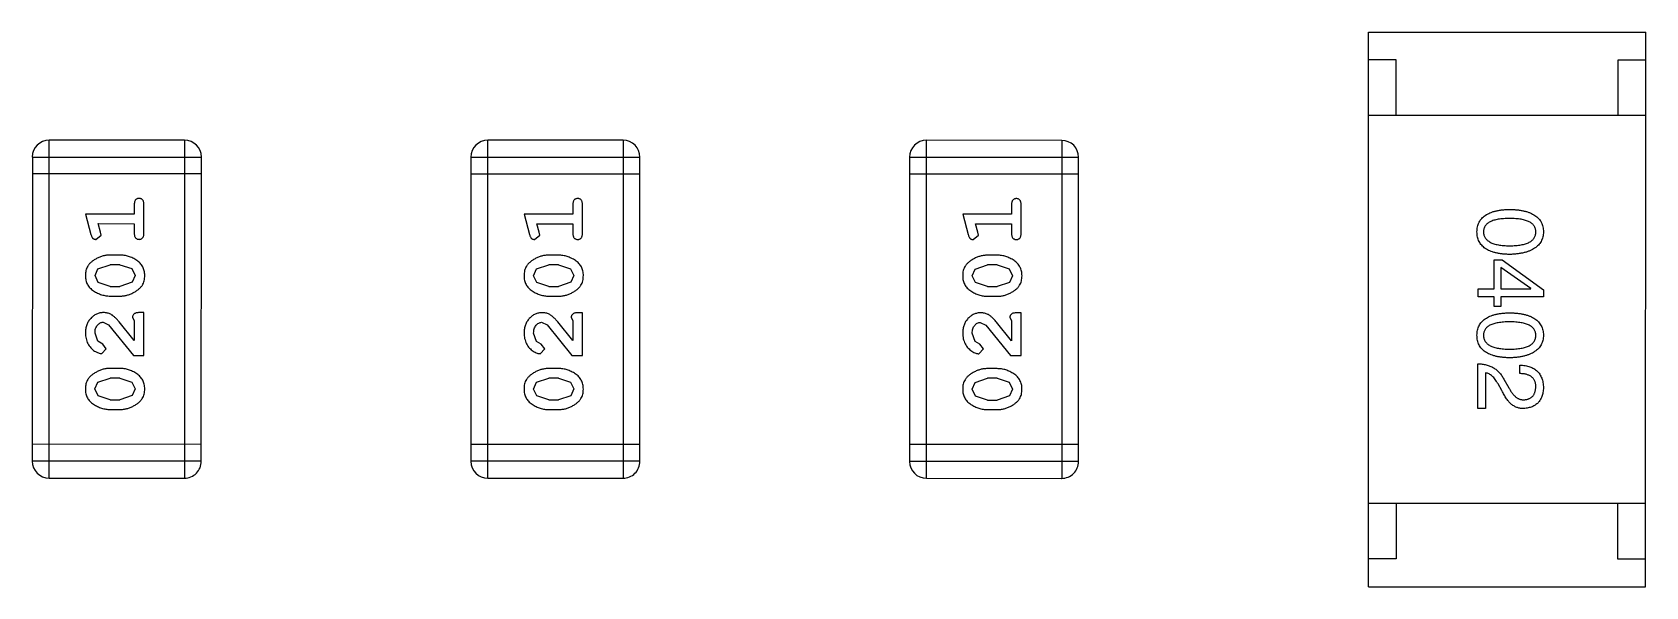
# Model space of a CAD drawing. Header units: inches. Extents: x -29 to 164, y -51 to 83.
# Drawn here: x 136.118 to 139.028, y 15.054 to 16.054 of the extents above; entities that cross this region are included whole.
import ezdxf

# ---------------------------------------------------------------- set-up
doc = ezdxf.new("R2010")
doc.units = ezdxf.units.IN
doc.header["$LTSCALE"] = 1.21
doc.header["$MEASUREMENT"] = 0
doc.layers.get('0').update_dxf_attribs({"linetype": 'CONTINUOUS'})

msp = doc.modelspace()

# ---------------------------------------------------------------- linework, layer by layer
at = {"color": 7, "linetype": 'Continuous'}
for p, q in [((138.5277, 15.0543), (138.5279, 16.0543)), ((138.5279, 16.0543), (139.0279, 16.0542)), ((139.0277, 15.0542), (139.0279, 16.0542)), ((138.5779, 16.0043), (138.5279, 16.0043)), ((138.5779, 15.9043), (138.5779, 16.0043)), ((139.0279, 16.0042), (138.9779, 16.0042)), ((138.9779, 16.0042), (138.9779, 15.9042)), ((139.0279, 15.9042), (138.5279, 15.9043)), ((136.1486, 15.2501), (136.1487, 15.8597)), ((136.3926, 15.8597), (136.1487, 15.8597)), ((136.3926, 15.8597), (136.3925, 15.2501)), ((136.9397, 15.2499), (136.9398, 15.8595)), ((137.1836, 15.8595), (136.9398, 15.8595)), ((137.1836, 15.8595), (137.1835, 15.2499)), ((137.7307, 15.2498), (137.7309, 15.8594)), ((137.9747, 15.8593), (137.7309, 15.8594)), ((137.9747, 15.8593), (137.9746, 15.2497)), ((136.1183, 15.8292), (136.1181, 15.2806)), ((136.1183, 15.8292), (136.4231, 15.8292)), ((136.4229, 15.2805), (136.4231, 15.8292)), ((136.9093, 15.8291), (136.9092, 15.2804)), ((136.9093, 15.8291), (137.2141, 15.829)), ((137.214, 15.2804), (137.2141, 15.829)), ((137.7004, 15.8289), (137.7003, 15.2803)), ((137.7004, 15.8289), (138.0052, 15.8288)), ((138.0051, 15.2802), (138.0052, 15.8288)), ((136.4231, 15.7987), (136.1183, 15.7988)), ((137.2141, 15.7985), (136.9093, 15.7986)), ((138.0052, 15.7984), (137.7004, 15.7984)), ((136.3021, 15.7437), (136.3021, 15.7264)), ((136.3194, 15.6917), (136.3194, 15.7437)), ((137.0931, 15.7435), (137.0931, 15.7262)), ((137.1104, 15.6916), (137.1105, 15.7435)), ((137.8842, 15.7433), (137.8842, 15.726)), ((137.9015, 15.6914), (137.9015, 15.7433)), ((136.214, 15.7264), (136.2239, 15.6898)), ((136.3021, 15.7264), (136.214, 15.7264)), ((137.0931, 15.7262), (137.005, 15.7262)), ((137.005, 15.7262), (137.0149, 15.6896)), ((137.8842, 15.726), (137.7961, 15.726)), ((137.7961, 15.726), (137.806, 15.6895)), ((136.233, 15.6807), (136.2423, 15.6886)), ((136.2413, 15.694), (136.2371, 15.7091)), ((136.2371, 15.7091), (136.3021, 15.709)), ((136.2423, 15.6886), (136.2413, 15.694)), ((136.3021, 15.709), (136.3021, 15.6917)), ((137.0241, 15.6806), (137.0334, 15.6885)), ((137.0282, 15.7089), (137.0931, 15.7089)), ((137.0323, 15.6939), (137.0282, 15.7089)), ((137.0334, 15.6885), (137.0323, 15.6939)), ((137.0931, 15.7089), (137.0931, 15.6916)), ((137.8152, 15.6804), (137.8244, 15.6883)), ((137.8193, 15.7087), (137.8842, 15.7087)), ((137.8234, 15.6937), (137.8193, 15.7087)), ((137.8244, 15.6883), (137.8234, 15.6937)), ((137.8842, 15.7087), (137.8842, 15.6914)), ((136.2313, 15.6154), (136.2366, 15.6276)), ((136.2366, 15.6276), (136.2589, 15.6351)), ((136.2763, 15.6524), (136.2586, 15.6524)), ((136.2761, 15.6351), (136.2589, 15.6351)), ((136.2761, 15.6351), (136.2978, 15.6279)), ((136.2978, 15.6279), (136.3036, 15.6156)), ((137.0223, 15.6152), (137.0276, 15.6274)), ((137.0276, 15.6274), (137.0499, 15.6349)), ((137.0674, 15.6522), (137.0496, 15.6522)), ((137.0671, 15.6349), (137.0499, 15.6349)), ((137.0671, 15.6349), (137.0889, 15.6277)), ((137.0889, 15.6277), (137.0947, 15.6154)), ((137.8134, 15.6151), (137.8187, 15.6272)), ((137.8187, 15.6272), (137.841, 15.6348)), ((137.8585, 15.6521), (137.8407, 15.6521)), ((137.8582, 15.6348), (137.841, 15.6348)), ((137.8582, 15.6348), (137.88, 15.6275)), ((137.88, 15.6275), (137.8858, 15.6152)), ((138.7543, 15.5918), (138.7543, 15.6436)), ((138.7543, 15.6436), (138.7688, 15.6436)), ((138.7668, 15.6298), (138.7668, 15.5918)), ((138.8205, 15.5924), (138.7668, 15.6298)), ((138.7688, 15.6436), (138.8435, 15.5898)), ((136.2371, 15.603), (136.2313, 15.6154)), ((136.2589, 15.5958), (136.2371, 15.603)), ((136.2984, 15.6034), (136.2761, 15.5958)), ((136.3036, 15.6156), (136.2984, 15.6034)), ((137.0281, 15.6029), (137.0223, 15.6152)), ((137.0499, 15.5956), (137.0281, 15.6029)), ((137.0894, 15.6033), (137.0671, 15.5956)), ((137.0947, 15.6154), (137.0894, 15.6033)), ((137.8192, 15.6027), (137.8134, 15.6151)), ((137.841, 15.5955), (137.8192, 15.6027)), ((137.8805, 15.6031), (137.8582, 15.5955)), ((137.8858, 15.6152), (137.8805, 15.6031)), ((136.2586, 15.5785), (136.2763, 15.5785)), ((136.2589, 15.5958), (136.2761, 15.5958)), ((137.0496, 15.5783), (137.0674, 15.5783)), ((137.0499, 15.5956), (137.0671, 15.5956)), ((137.8407, 15.5782), (137.8585, 15.5781)), ((137.841, 15.5955), (137.8582, 15.5955)), ((138.7255, 15.5773), (138.7255, 15.5918)), ((138.7255, 15.5918), (138.7543, 15.5918)), ((138.7543, 15.5773), (138.7255, 15.5773)), ((138.7543, 15.5596), (138.7543, 15.5773)), ((138.7668, 15.5918), (138.8205, 15.5917)), ((138.7668, 15.5773), (138.7668, 15.5596)), ((138.8435, 15.5773), (138.7668, 15.5773)), ((138.8205, 15.5917), (138.8205, 15.5924)), ((138.8435, 15.5898), (138.8435, 15.5773)), ((136.2989, 15.5399), (136.3021, 15.5344)), ((136.3194, 15.5486), (136.3115, 15.5486)), ((136.3193, 15.4715), (136.3194, 15.5486)), ((137.09, 15.5398), (137.0931, 15.5343)), ((137.1104, 15.5484), (137.1025, 15.5484)), ((137.1104, 15.4713), (137.1104, 15.5484)), ((137.881, 15.5396), (137.8842, 15.5341)), ((137.9015, 15.5482), (137.8936, 15.5482)), ((137.9015, 15.4712), (137.9015, 15.5482)), ((138.7668, 15.5596), (138.7543, 15.5596)), ((136.2366, 15.4969), (136.2313, 15.5118)), ((136.2458, 15.5313), (136.2555, 15.5265)), ((136.2555, 15.5265), (136.3005, 15.4715)), ((136.3021, 15.4982), (136.275, 15.5318)), ((136.3021, 15.5344), (136.3021, 15.4982)), ((137.0277, 15.4968), (137.0223, 15.5116)), ((137.0368, 15.5311), (137.0465, 15.5263)), ((137.0465, 15.5263), (137.0915, 15.4713)), ((137.0931, 15.4981), (137.0661, 15.5317)), ((137.0931, 15.5343), (137.0931, 15.4981)), ((137.8188, 15.4966), (137.8134, 15.5115)), ((137.8279, 15.531), (137.8376, 15.5262)), ((137.8376, 15.5262), (137.8826, 15.4712)), ((137.8842, 15.4979), (137.8571, 15.5315)), ((137.8842, 15.5341), (137.8842, 15.4979)), ((136.2451, 15.492), (136.2366, 15.4969)), ((136.2433, 15.4747), (136.2517, 15.4835)), ((136.2517, 15.4835), (136.2451, 15.492)), ((137.0362, 15.4918), (137.0277, 15.4968)), ((137.0343, 15.4745), (137.0428, 15.4833)), ((137.0428, 15.4833), (137.0362, 15.4918)), ((137.8273, 15.4916), (137.8188, 15.4966)), ((137.8254, 15.4743), (137.8338, 15.4831)), ((137.8338, 15.4831), (137.8273, 15.4916)), ((136.3005, 15.4715), (136.3193, 15.4715)), ((137.0915, 15.4713), (137.1104, 15.4713)), ((137.8826, 15.4712), (137.9015, 15.4712)), ((138.7254, 15.3757), (138.7254, 15.4564)), ((138.8008, 15.4387), (138.8008, 15.4538)), ((136.2312, 15.4109), (136.2365, 15.423)), ((136.2365, 15.423), (136.2588, 15.4306)), ((136.2763, 15.4479), (136.2586, 15.4479)), ((136.276, 15.4306), (136.2588, 15.4306)), ((136.276, 15.4306), (136.2978, 15.4233)), ((136.2978, 15.4233), (136.3036, 15.4111)), ((137.0223, 15.4107), (137.0276, 15.4229)), ((137.0276, 15.4229), (137.0499, 15.4304)), ((137.0673, 15.4477), (137.0496, 15.4477)), ((137.0671, 15.4304), (137.0499, 15.4304)), ((137.0671, 15.4304), (137.0889, 15.4232)), ((137.0889, 15.4232), (137.0947, 15.4109)), ((137.8134, 15.4106), (137.8186, 15.4227)), ((137.8186, 15.4227), (137.8409, 15.4303)), ((137.8584, 15.4476), (137.8407, 15.4476)), ((137.8582, 15.4303), (137.8409, 15.4303)), ((137.8582, 15.4303), (137.8799, 15.423)), ((137.8799, 15.423), (137.8857, 15.4107)), ((138.7392, 15.44), (138.7392, 15.3757)), ((138.772, 15.4288), (138.7812, 15.4131)), ((136.237, 15.3985), (136.2312, 15.4109)), ((136.2588, 15.3913), (136.237, 15.3985)), ((136.2983, 15.3989), (136.276, 15.3913)), ((136.3036, 15.4111), (136.2983, 15.3989)), ((137.0281, 15.3984), (137.0223, 15.4107)), ((137.0499, 15.3911), (137.0281, 15.3984)), ((137.0894, 15.3987), (137.0671, 15.3911)), ((137.0947, 15.4109), (137.0894, 15.3987)), ((137.8192, 15.3982), (137.8134, 15.4106)), ((137.8409, 15.3909), (137.8192, 15.3982)), ((137.8804, 15.3986), (137.8581, 15.3909)), ((137.8857, 15.4107), (137.8804, 15.3986)), ((138.7687, 15.4079), (138.7615, 15.4203)), ((136.2585, 15.374), (136.2763, 15.374)), ((136.2588, 15.3913), (136.276, 15.3913)), ((137.0496, 15.3738), (137.0673, 15.3738)), ((137.0499, 15.3911), (137.0671, 15.3911)), ((137.8407, 15.3736), (137.8584, 15.3736)), ((137.8409, 15.3909), (137.8581, 15.3909)), ((138.7392, 15.3757), (138.7254, 15.3757)), ((136.4229, 15.311), (136.1181, 15.3111)), ((137.214, 15.3108), (136.9092, 15.3109)), ((138.0051, 15.3107), (137.7003, 15.3107)), ((136.4229, 15.2805), (136.1181, 15.2806)), ((137.214, 15.2804), (136.9092, 15.2804)), ((138.0051, 15.2802), (137.7003, 15.2803)), ((136.1486, 15.2501), (136.3925, 15.2501)), ((136.9397, 15.2499), (137.1835, 15.2499)), ((137.7307, 15.2498), (137.9746, 15.2497)), ((139.0277, 15.2042), (138.5277, 15.2043)), ((138.5777, 15.2043), (138.5777, 15.1043)), ((138.9777, 15.1042), (138.9777, 15.2042)), ((138.5777, 15.1043), (138.5277, 15.1043)), ((139.0277, 15.1042), (138.9777, 15.1042)), ((138.5277, 15.0543), (139.0277, 15.0542))]:
    msp.add_line(p, q, dxfattribs=at)
for centre, start, end in [((136.1487, 15.8292), 89.988, 179.988), ((136.3926, 15.8292), 359.988, 89.988), ((136.9398, 15.8291), 89.988, 179.988), ((137.1836, 15.829), 359.988, 89.988), ((137.7309, 15.8289), 89.988, 179.988), ((137.9747, 15.8288), 359.988, 89.988), ((136.1486, 15.2806), 179.988, 269.988), ((136.3925, 15.2805), 269.988, 359.988), ((136.9397, 15.2804), 179.988, 269.988), ((137.1835, 15.2804), 269.988, 359.988), ((137.7307, 15.2803), 179.988, 269.988), ((137.9746, 15.2802), 269.988, 359.988)]:
    msp.add_arc(centre, 0.0305, start, end, dxfattribs=at)
for points, knots in [([(136.3108, 15.7547), (136.3101, 15.7546), (136.309, 15.7546), (136.3073, 15.7541), (136.3058, 15.7532), (136.3045, 15.7521), (136.3034, 15.7505), (136.3026, 15.7486), (136.3022, 15.7462), (136.3021, 15.7446), (136.3021, 15.7437)], [0, 0, 0, 0, 0.11517, 0.223509, 0.328254, 0.438012, 0.553651, 0.682263, 0.830856, 1, 1, 1, 1]), ([(136.3194, 15.7437), (136.3194, 15.7445), (136.3193, 15.7462), (136.3189, 15.7486), (136.3182, 15.7505), (136.3171, 15.7521), (136.3158, 15.7532), (136.3142, 15.7541), (136.3126, 15.7546), (136.3114, 15.7546), (136.3108, 15.7547)], [0, 0, 0, 0, 0.169012, 0.317488, 0.445429, 0.560977, 0.67065, 0.776666, 0.88492, 1, 1, 1, 1]), ([(137.1018, 15.7545), (137.1012, 15.7545), (137.1, 15.7544), (137.0983, 15.7539), (137.0968, 15.7531), (137.0955, 15.7519), (137.0944, 15.7503), (137.0937, 15.7484), (137.0932, 15.7461), (137.0932, 15.7444), (137.0931, 15.7435)], [0, 0, 0, 0, 0.11517, 0.223509, 0.328254, 0.438012, 0.553651, 0.682263, 0.830856, 1, 1, 1, 1]), ([(137.1105, 15.7435), (137.1104, 15.7444), (137.1104, 15.7461), (137.1099, 15.7484), (137.1092, 15.7503), (137.1081, 15.7519), (137.1068, 15.7531), (137.1053, 15.7539), (137.1036, 15.7544), (137.1024, 15.7545), (137.1018, 15.7545)], [0, 0, 0, 0, 0.169012, 0.317488, 0.445429, 0.560977, 0.67065, 0.776666, 0.88492, 1, 1, 1, 1]), ([(137.8929, 15.7543), (137.8923, 15.7543), (137.8911, 15.7542), (137.8894, 15.7537), (137.8879, 15.7529), (137.8866, 15.7517), (137.8855, 15.7502), (137.8848, 15.7482), (137.8843, 15.7459), (137.8842, 15.7442), (137.8842, 15.7433)], [0, 0, 0, 0, 0.11517, 0.223509, 0.328254, 0.438012, 0.553651, 0.682263, 0.830856, 1, 1, 1, 1]), ([(137.9015, 15.7433), (137.9015, 15.7442), (137.9015, 15.7459), (137.901, 15.7482), (137.9003, 15.7502), (137.8992, 15.7517), (137.8979, 15.7529), (137.8964, 15.7537), (137.8947, 15.7542), (137.8935, 15.7543), (137.8929, 15.7543)], [0, 0, 0, 0, 0.169012, 0.317488, 0.445429, 0.560977, 0.67065, 0.776666, 0.88492, 1, 1, 1, 1]), ([(138.7235, 15.6942), (138.7236, 15.6958), (138.7237, 15.6989), (138.7245, 15.7034), (138.7257, 15.7076), (138.7274, 15.7115), (138.7295, 15.7151), (138.7321, 15.7185), (138.7351, 15.7215), (138.7386, 15.7241), (138.7426, 15.7266), (138.747, 15.7286), (138.7518, 15.7304), (138.7571, 15.7319), (138.7628, 15.7331), (138.769, 15.734), (138.7756, 15.7346), (138.7802, 15.7348), (138.7825, 15.7349)], [0, 0, 0, 0, 0.059135, 0.115606, 0.169241, 0.221578, 0.273261, 0.324749, 0.377329, 0.431642, 0.488541, 0.548597, 0.612232, 0.680174, 0.752504, 0.829777, 0.912307, 1, 1, 1, 1]), ([(138.7825, 15.7185), (138.7806, 15.7184), (138.7769, 15.7184), (138.7716, 15.7181), (138.7666, 15.7177), (138.762, 15.717), (138.7577, 15.7161), (138.7538, 15.7152), (138.7503, 15.7139), (138.7472, 15.7125), (138.7444, 15.7109), (138.742, 15.7091), (138.7399, 15.7071), (138.7382, 15.7049), (138.7369, 15.7025), (138.736, 15.6999), (138.7354, 15.6971), (138.7354, 15.6952), (138.7353, 15.6942)], [0, 0, 0, 0, 0.096457, 0.187288, 0.27178, 0.350132, 0.423455, 0.491343, 0.554037, 0.612253, 0.666313, 0.717038, 0.764921, 0.811214, 0.856775, 0.902988, 0.950234, 1, 1, 1, 1]), ([(138.7825, 15.7349), (138.785, 15.7348), (138.7897, 15.7346), (138.7966, 15.734), (138.8029, 15.7331), (138.8089, 15.7319), (138.8143, 15.7304), (138.8193, 15.7286), (138.8239, 15.7265), (138.8279, 15.7241), (138.8316, 15.7214), (138.8347, 15.7184), (138.8374, 15.7151), (138.8396, 15.7115), (138.8413, 15.7076), (138.8425, 15.7034), (138.8433, 15.6989), (138.8434, 15.6958), (138.8435, 15.6942)], [0, 0, 0, 0, 0.088823, 0.172287, 0.250296, 0.323438, 0.392244, 0.456221, 0.516635, 0.573871, 0.628, 0.680335, 0.731489, 0.782557, 0.834044, 0.886738, 0.942089, 1, 1, 1, 1]), ([(138.8297, 15.6942), (138.8297, 15.6952), (138.8296, 15.6971), (138.8291, 15.6999), (138.8282, 15.7025), (138.8269, 15.7049), (138.8252, 15.707), (138.8231, 15.7091), (138.8207, 15.7109), (138.8179, 15.7125), (138.8148, 15.7139), (138.8112, 15.7151), (138.8073, 15.7161), (138.8031, 15.717), (138.7985, 15.7177), (138.7935, 15.7181), (138.7881, 15.7184), (138.7844, 15.7184), (138.7825, 15.7185)], [0, 0, 0, 0, 0.049764, 0.097007, 0.143217, 0.188577, 0.235116, 0.282997, 0.333719, 0.387776, 0.445989, 0.508679, 0.576563, 0.649481, 0.728235, 0.812722, 0.903548, 1, 1, 1, 1]), ([(136.2239, 15.6898), (136.2241, 15.6889), (136.2246, 15.6874), (136.2255, 15.6853), (136.2264, 15.6837), (136.2274, 15.6825), (136.2286, 15.6817), (136.2299, 15.6811), (136.2314, 15.6808), (136.2325, 15.6808), (136.233, 15.6807)], [0, 0, 0, 0, 0.187321, 0.344927, 0.475328, 0.579604, 0.674244, 0.773631, 0.882025, 1, 1, 1, 1]), ([(136.3021, 15.6917), (136.3021, 15.6908), (136.3022, 15.6892), (136.3026, 15.6868), (136.3034, 15.6849), (136.3044, 15.6833), (136.3058, 15.6822), (136.3073, 15.6813), (136.3089, 15.6808), (136.3101, 15.6808), (136.3107, 15.6807)], [0, 0, 0, 0, 0.169102, 0.317658, 0.446239, 0.563118, 0.671828, 0.776546, 0.884858, 1, 1, 1, 1]), ([(136.3107, 15.6807), (136.3114, 15.6808), (136.3125, 15.6808), (136.3142, 15.6813), (136.3157, 15.6822), (136.3171, 15.6833), (136.3181, 15.6849), (136.3189, 15.6868), (136.3193, 15.6892), (136.3194, 15.6908), (136.3194, 15.6917)], [0, 0, 0, 0, 0.115051, 0.223278, 0.329269, 0.437893, 0.554681, 0.682591, 0.83103, 1, 1, 1, 1]), ([(137.0149, 15.6896), (137.0152, 15.6888), (137.0156, 15.6872), (137.0165, 15.6851), (137.0174, 15.6835), (137.0184, 15.6823), (137.0196, 15.6815), (137.0209, 15.681), (137.0225, 15.6806), (137.0235, 15.6806), (137.0241, 15.6806)], [0, 0, 0, 0, 0.187321, 0.344927, 0.475328, 0.579604, 0.674244, 0.773631, 0.882025, 1, 1, 1, 1]), ([(137.0931, 15.6916), (137.0932, 15.6907), (137.0932, 15.689), (137.0937, 15.6867), (137.0944, 15.6847), (137.0955, 15.6831), (137.0968, 15.682), (137.0983, 15.6812), (137.1, 15.6807), (137.1012, 15.6806), (137.1018, 15.6806)], [0, 0, 0, 0, 0.169102, 0.317658, 0.446239, 0.563118, 0.671828, 0.776546, 0.884858, 1, 1, 1, 1]), ([(137.1018, 15.6806), (137.1024, 15.6806), (137.1036, 15.6806), (137.1053, 15.6812), (137.1068, 15.682), (137.1081, 15.6831), (137.1092, 15.6847), (137.1099, 15.6867), (137.1104, 15.689), (137.1104, 15.6907), (137.1104, 15.6916)], [0, 0, 0, 0, 0.115051, 0.223278, 0.329269, 0.437893, 0.554681, 0.682591, 0.83103, 1, 1, 1, 1]), ([(137.806, 15.6895), (137.8063, 15.6886), (137.8067, 15.687), (137.8076, 15.685), (137.8085, 15.6833), (137.8095, 15.6821), (137.8107, 15.6813), (137.812, 15.6808), (137.8135, 15.6804), (137.8146, 15.6804), (137.8152, 15.6804)], [0, 0, 0, 0, 0.187321, 0.344927, 0.475328, 0.579604, 0.674244, 0.773631, 0.882025, 1, 1, 1, 1]), ([(137.8842, 15.6914), (137.8842, 15.6905), (137.8843, 15.6888), (137.8847, 15.6865), (137.8855, 15.6845), (137.8866, 15.683), (137.8879, 15.6818), (137.8894, 15.681), (137.8911, 15.6805), (137.8923, 15.6804), (137.8929, 15.6804)], [0, 0, 0, 0, 0.169102, 0.317658, 0.446239, 0.563118, 0.671828, 0.776546, 0.884858, 1, 1, 1, 1]), ([(137.8929, 15.6804), (137.8935, 15.6804), (137.8947, 15.6805), (137.8963, 15.681), (137.8978, 15.6818), (137.8992, 15.683), (137.9003, 15.6845), (137.901, 15.6865), (137.9015, 15.6888), (137.9015, 15.6905), (137.9015, 15.6914)], [0, 0, 0, 0, 0.115051, 0.223278, 0.329269, 0.437893, 0.554681, 0.682591, 0.83103, 1, 1, 1, 1]), ([(138.7825, 15.6535), (138.7802, 15.6536), (138.7756, 15.6538), (138.769, 15.6544), (138.7628, 15.6553), (138.7571, 15.6565), (138.7518, 15.658), (138.7469, 15.6598), (138.7425, 15.6619), (138.7386, 15.6643), (138.7351, 15.667), (138.7321, 15.67), (138.7295, 15.6733), (138.7274, 15.6769), (138.7257, 15.6808), (138.7245, 15.685), (138.7237, 15.6895), (138.7236, 15.6926), (138.7235, 15.6942)], [0, 0, 0, 0, 0.08769, 0.170218, 0.24749, 0.319818, 0.387758, 0.451391, 0.511445, 0.568185, 0.622681, 0.67526, 0.726746, 0.778428, 0.830764, 0.884397, 0.940866, 1, 1, 1, 1]), ([(138.7353, 15.6942), (138.7354, 15.6932), (138.7355, 15.6912), (138.7361, 15.6884), (138.7371, 15.6857), (138.7385, 15.6833), (138.7402, 15.681), (138.7423, 15.679), (138.7447, 15.6771), (138.7475, 15.6754), (138.7506, 15.674), (138.7541, 15.6727), (138.758, 15.6716), (138.7622, 15.6708), (138.7668, 15.6701), (138.7717, 15.6696), (138.777, 15.6693), (138.7807, 15.6693), (138.7825, 15.6693)], [0, 0, 0, 0, 0.050879, 0.099377, 0.146973, 0.193618, 0.240619, 0.289461, 0.34047, 0.395283, 0.453059, 0.515633, 0.582666, 0.655287, 0.732971, 0.815933, 0.905166, 1, 1, 1, 1]), ([(138.7825, 15.6693), (138.7844, 15.6693), (138.7881, 15.6693), (138.7935, 15.6696), (138.7985, 15.6701), (138.8031, 15.6708), (138.8073, 15.6716), (138.8112, 15.6727), (138.8147, 15.674), (138.8179, 15.6754), (138.8207, 15.6771), (138.8231, 15.6789), (138.8252, 15.681), (138.8269, 15.6832), (138.8282, 15.6857), (138.8291, 15.6884), (138.8296, 15.6912), (138.8297, 15.6932), (138.8297, 15.6942)], [0, 0, 0, 0, 0.095719, 0.185854, 0.269738, 0.347952, 0.420315, 0.487894, 0.550245, 0.608186, 0.662454, 0.713283, 0.761375, 0.808209, 0.854301, 0.901312, 0.949396, 1, 1, 1, 1]), ([(138.8435, 15.6942), (138.8434, 15.6926), (138.8432, 15.6896), (138.8424, 15.6851), (138.8411, 15.681), (138.8393, 15.6771), (138.8371, 15.6735), (138.8344, 15.6702), (138.8312, 15.6673), (138.8276, 15.6646), (138.8235, 15.6622), (138.819, 15.6601), (138.814, 15.6582), (138.8086, 15.6567), (138.8027, 15.6555), (138.7964, 15.6545), (138.7896, 15.6539), (138.7849, 15.6536), (138.7825, 15.6535)], [0, 0, 0, 0, 0.057415, 0.112361, 0.16496, 0.216437, 0.267441, 0.318839, 0.371478, 0.426325, 0.483626, 0.544235, 0.608673, 0.677374, 0.750405, 0.828394, 0.911525, 1, 1, 1, 1]), ([(136.2586, 15.6524), (136.2575, 15.6524), (136.2554, 15.6524), (136.2522, 15.6521), (136.2491, 15.6515), (136.246, 15.6509), (136.2429, 15.6499), (136.2399, 15.6488), (136.2369, 15.6475), (136.234, 15.646), (136.2313, 15.6444), (136.2288, 15.6428), (136.2264, 15.6412), (136.2243, 15.6395), (136.2225, 15.6378), (136.2208, 15.6361), (136.2194, 15.6343), (136.2178, 15.632), (136.2162, 15.6288), (136.2149, 15.6246), (136.2141, 15.6201), (136.214, 15.6169), (136.214, 15.6153)], [0, 0, 0, 0, 0.049855, 0.099516, 0.148482, 0.19758, 0.246804, 0.296268, 0.346517, 0.397047, 0.446826, 0.49336, 0.537801, 0.579207, 0.617974, 0.654833, 0.689171, 0.722088, 0.786392, 0.853518, 0.924186, 1, 1, 1, 1]), ([(136.321, 15.6155), (136.3209, 15.617), (136.3208, 15.6198), (136.3201, 15.6239), (136.319, 15.6277), (136.3174, 15.6313), (136.3154, 15.6346), (136.3129, 15.6376), (136.3099, 15.6405), (136.3065, 15.6429), (136.3029, 15.6451), (136.2993, 15.6471), (136.2956, 15.6487), (136.2918, 15.6501), (136.288, 15.6511), (136.2841, 15.6519), (136.2803, 15.6523), (136.2777, 15.6524), (136.2763, 15.6524)], [0, 0, 0, 0, 0.067217, 0.131051, 0.19272, 0.252824, 0.312745, 0.373449, 0.436041, 0.501494, 0.567761, 0.632087, 0.695096, 0.757109, 0.817993, 0.878657, 0.939311, 1, 1, 1, 1]), ([(137.0496, 15.6522), (137.0486, 15.6522), (137.0464, 15.6522), (137.0432, 15.6519), (137.0401, 15.6514), (137.037, 15.6507), (137.0339, 15.6498), (137.0309, 15.6487), (137.028, 15.6474), (137.0251, 15.6459), (137.0224, 15.6443), (137.0198, 15.6426), (137.0175, 15.641), (137.0154, 15.6393), (137.0135, 15.6376), (137.0119, 15.6359), (137.0104, 15.6342), (137.0089, 15.6318), (137.0073, 15.6286), (137.006, 15.6245), (137.0052, 15.6199), (137.0051, 15.6168), (137.005, 15.6151)], [0, 0, 0, 0, 0.049855, 0.099516, 0.148482, 0.19758, 0.246804, 0.296268, 0.346517, 0.397047, 0.446826, 0.49336, 0.537801, 0.579207, 0.617974, 0.654833, 0.689171, 0.722088, 0.786392, 0.853518, 0.924186, 1, 1, 1, 1]), ([(137.112, 15.6153), (137.112, 15.6168), (137.1119, 15.6196), (137.1112, 15.6237), (137.1101, 15.6275), (137.1085, 15.6311), (137.1064, 15.6344), (137.1039, 15.6375), (137.101, 15.6403), (137.0976, 15.6427), (137.094, 15.6449), (137.0903, 15.6469), (137.0866, 15.6485), (137.0828, 15.6499), (137.079, 15.6509), (137.0752, 15.6517), (137.0713, 15.6522), (137.0687, 15.6522), (137.0674, 15.6522)], [0, 0, 0, 0, 0.067217, 0.131051, 0.19272, 0.252824, 0.312745, 0.373449, 0.436041, 0.501494, 0.567761, 0.632087, 0.695096, 0.757109, 0.817993, 0.878657, 0.939311, 1, 1, 1, 1]), ([(137.8407, 15.6521), (137.8396, 15.6521), (137.8375, 15.652), (137.8343, 15.6517), (137.8312, 15.6512), (137.8281, 15.6505), (137.825, 15.6496), (137.822, 15.6485), (137.819, 15.6472), (137.8162, 15.6457), (137.8134, 15.6441), (137.8109, 15.6425), (137.8086, 15.6408), (137.8065, 15.6392), (137.8046, 15.6374), (137.803, 15.6357), (137.8015, 15.634), (137.8, 15.6316), (137.7984, 15.6285), (137.797, 15.6243), (137.7962, 15.6197), (137.7962, 15.6166), (137.7961, 15.615)], [0, 0, 0, 0, 0.049855, 0.099516, 0.148482, 0.19758, 0.246804, 0.296268, 0.346517, 0.397047, 0.446826, 0.49336, 0.537801, 0.579207, 0.617974, 0.654833, 0.689171, 0.722088, 0.786392, 0.853518, 0.924186, 1, 1, 1, 1]), ([(137.9031, 15.6152), (137.903, 15.6166), (137.903, 15.6194), (137.9023, 15.6235), (137.9011, 15.6274), (137.8995, 15.6309), (137.8975, 15.6343), (137.895, 15.6373), (137.8921, 15.6401), (137.8887, 15.6426), (137.8851, 15.6448), (137.8814, 15.6467), (137.8777, 15.6484), (137.8739, 15.6497), (137.8701, 15.6508), (137.8663, 15.6515), (137.8624, 15.652), (137.8598, 15.6521), (137.8585, 15.6521)], [0, 0, 0, 0, 0.067217, 0.131051, 0.19272, 0.252824, 0.312745, 0.373449, 0.436041, 0.501494, 0.567761, 0.632087, 0.695096, 0.757109, 0.817993, 0.878657, 0.939311, 1, 1, 1, 1]), ([(136.214, 15.6153), (136.214, 15.6139), (136.2141, 15.611), (136.2148, 15.607), (136.2159, 15.6031), (136.2175, 15.5995), (136.2196, 15.5962), (136.2221, 15.5932), (136.225, 15.5904), (136.2284, 15.5879), (136.232, 15.5857), (136.2357, 15.5838), (136.2394, 15.5822), (136.2432, 15.5808), (136.247, 15.5798), (136.2508, 15.579), (136.2547, 15.5786), (136.2573, 15.5785), (136.2586, 15.5785)], [0, 0, 0, 0, 0.06692, 0.130834, 0.19258, 0.252759, 0.312631, 0.373411, 0.436359, 0.501894, 0.568244, 0.632472, 0.69556, 0.757163, 0.818592, 0.878885, 0.939235, 1, 1, 1, 1]), ([(136.2763, 15.5785), (136.2774, 15.5785), (136.2795, 15.5785), (136.2827, 15.5788), (136.2858, 15.5793), (136.2889, 15.58), (136.292, 15.5809), (136.295, 15.582), (136.2979, 15.5833), (136.3008, 15.5848), (136.3035, 15.5863), (136.3061, 15.588), (136.3084, 15.5896), (136.3105, 15.5912), (136.3124, 15.5929), (136.314, 15.5946), (136.3155, 15.5964), (136.3171, 15.5987), (136.3187, 15.6019), (136.32, 15.6061), (136.3208, 15.6107), (136.3209, 15.6139), (136.321, 15.6155)], [0, 0, 0, 0, 0.049886, 0.09882, 0.148132, 0.19689, 0.246038, 0.295176, 0.345305, 0.395692, 0.445312, 0.491875, 0.535813, 0.577009, 0.616081, 0.652689, 0.687585, 0.720206, 0.785062, 0.85223, 0.923759, 1, 1, 1, 1]), ([(137.005, 15.6151), (137.0051, 15.6137), (137.0051, 15.6109), (137.0058, 15.6068), (137.007, 15.603), (137.0085, 15.5994), (137.0106, 15.5961), (137.0131, 15.593), (137.0161, 15.5902), (137.0195, 15.5878), (137.0231, 15.5856), (137.0268, 15.5836), (137.0305, 15.582), (137.0342, 15.5807), (137.038, 15.5796), (137.0419, 15.5789), (137.0457, 15.5784), (137.0483, 15.5783), (137.0496, 15.5783)], [0, 0, 0, 0, 0.06692, 0.130834, 0.19258, 0.252759, 0.312631, 0.373411, 0.436359, 0.501894, 0.568244, 0.632472, 0.69556, 0.757163, 0.818592, 0.878885, 0.939235, 1, 1, 1, 1]), ([(137.0674, 15.5783), (137.0685, 15.5783), (137.0706, 15.5784), (137.0738, 15.5787), (137.0769, 15.5792), (137.08, 15.5799), (137.083, 15.5807), (137.086, 15.5819), (137.089, 15.5831), (137.0919, 15.5846), (137.0946, 15.5862), (137.0971, 15.5878), (137.0994, 15.5894), (137.1016, 15.5911), (137.1034, 15.5928), (137.1051, 15.5945), (137.1065, 15.5962), (137.1081, 15.5986), (137.1097, 15.6018), (137.111, 15.6059), (137.1119, 15.6105), (137.112, 15.6137), (137.112, 15.6153)], [0, 0, 0, 0, 0.049886, 0.09882, 0.148132, 0.19689, 0.246038, 0.295176, 0.345305, 0.395692, 0.445312, 0.491875, 0.535813, 0.577009, 0.616081, 0.652689, 0.687585, 0.720206, 0.785062, 0.85223, 0.923759, 1, 1, 1, 1]), ([(137.7961, 15.615), (137.7961, 15.6135), (137.7962, 15.6107), (137.7969, 15.6066), (137.798, 15.6028), (137.7996, 15.5992), (137.8017, 15.5959), (137.8042, 15.5929), (137.8072, 15.5901), (137.8106, 15.5876), (137.8141, 15.5854), (137.8178, 15.5835), (137.8215, 15.5818), (137.8253, 15.5805), (137.8291, 15.5794), (137.8329, 15.5787), (137.8368, 15.5782), (137.8394, 15.5782), (137.8407, 15.5782)], [0, 0, 0, 0, 0.06692, 0.130834, 0.19258, 0.252759, 0.312631, 0.373411, 0.436359, 0.501894, 0.568244, 0.632472, 0.69556, 0.757163, 0.818592, 0.878885, 0.939235, 1, 1, 1, 1]), ([(137.8585, 15.5781), (137.8595, 15.5782), (137.8617, 15.5782), (137.8648, 15.5785), (137.868, 15.579), (137.8711, 15.5797), (137.8741, 15.5806), (137.8771, 15.5817), (137.8801, 15.583), (137.8829, 15.5844), (137.8857, 15.586), (137.8882, 15.5876), (137.8905, 15.5893), (137.8926, 15.5909), (137.8945, 15.5926), (137.8962, 15.5943), (137.8976, 15.596), (137.8992, 15.5984), (137.9008, 15.6016), (137.9021, 15.6058), (137.9029, 15.6104), (137.903, 15.6135), (137.9031, 15.6152)], [0, 0, 0, 0, 0.049886, 0.09882, 0.148132, 0.19689, 0.246038, 0.295176, 0.345305, 0.395692, 0.445312, 0.491875, 0.535813, 0.577009, 0.616081, 0.652689, 0.687585, 0.720206, 0.785062, 0.85223, 0.923759, 1, 1, 1, 1]), ([(136.2467, 15.5486), (136.2456, 15.5486), (136.2434, 15.5485), (136.2402, 15.548), (136.2371, 15.5472), (136.2341, 15.5461), (136.2312, 15.5446), (136.2285, 15.5428), (136.2259, 15.5407), (136.2235, 15.5383), (136.2213, 15.5357), (136.2193, 15.5328), (136.2176, 15.5298), (136.2163, 15.5266), (136.2153, 15.5232), (136.2145, 15.5196), (136.214, 15.5158), (136.214, 15.5132), (136.214, 15.5119)], [0, 0, 0, 0, 0.060981, 0.120256, 0.178148, 0.236115, 0.293993, 0.352864, 0.413358, 0.476056, 0.539296, 0.602396, 0.665116, 0.728325, 0.792919, 0.859317, 0.928302, 1, 1, 1, 1]), ([(136.275, 15.5318), (136.2742, 15.5327), (136.2728, 15.5344), (136.2705, 15.5368), (136.2684, 15.5389), (136.2664, 15.5408), (136.2646, 15.5424), (136.2628, 15.5437), (136.2612, 15.5448), (136.2591, 15.546), (136.2566, 15.547), (136.2534, 15.5479), (136.2501, 15.5485), (136.2479, 15.5486), (136.2467, 15.5486)], [0, 0, 0, 0, 0.103002, 0.197728, 0.285279, 0.365235, 0.437224, 0.502446, 0.560545, 0.611446, 0.707576, 0.80349, 0.900532, 1, 1, 1, 1]), ([(136.3115, 15.5486), (136.3104, 15.5486), (136.3085, 15.5485), (136.3058, 15.5481), (136.3035, 15.5474), (136.3018, 15.5463), (136.3005, 15.545), (136.2996, 15.5435), (136.299, 15.5418), (136.2989, 15.5406), (136.2989, 15.5399)], [0, 0, 0, 0, 0.1844, 0.34094, 0.473574, 0.586824, 0.690029, 0.789175, 0.890445, 1, 1, 1, 1]), ([(137.0378, 15.5484), (137.0367, 15.5484), (137.0345, 15.5483), (137.0312, 15.5479), (137.0281, 15.547), (137.0251, 15.5459), (137.0223, 15.5444), (137.0196, 15.5427), (137.017, 15.5405), (137.0145, 15.5382), (137.0123, 15.5355), (137.0103, 15.5327), (137.0087, 15.5296), (137.0073, 15.5264), (137.0063, 15.523), (137.0055, 15.5194), (137.0051, 15.5156), (137.005, 15.5131), (137.005, 15.5118)], [0, 0, 0, 0, 0.060981, 0.120256, 0.178148, 0.236115, 0.293993, 0.352864, 0.413358, 0.476056, 0.539296, 0.602396, 0.665116, 0.728325, 0.792919, 0.859317, 0.928302, 1, 1, 1, 1]), ([(137.0661, 15.5317), (137.0653, 15.5325), (137.0638, 15.5342), (137.0616, 15.5366), (137.0595, 15.5387), (137.0575, 15.5406), (137.0556, 15.5422), (137.0539, 15.5435), (137.0522, 15.5447), (137.0502, 15.5458), (137.0476, 15.5469), (137.0444, 15.5478), (137.0411, 15.5483), (137.0389, 15.5484), (137.0378, 15.5484)], [0, 0, 0, 0, 0.103002, 0.197728, 0.285279, 0.365235, 0.437224, 0.502446, 0.560545, 0.611446, 0.707576, 0.80349, 0.900532, 1, 1, 1, 1]), ([(137.1025, 15.5484), (137.1015, 15.5484), (137.0995, 15.5483), (137.0968, 15.5479), (137.0945, 15.5472), (137.0928, 15.5462), (137.0915, 15.5449), (137.0906, 15.5433), (137.09, 15.5416), (137.09, 15.5404), (137.09, 15.5398)], [0, 0, 0, 0, 0.1844, 0.34094, 0.473574, 0.586824, 0.690029, 0.789175, 0.890445, 1, 1, 1, 1]), ([(137.8289, 15.5483), (137.8277, 15.5482), (137.8255, 15.5482), (137.8223, 15.5477), (137.8192, 15.5469), (137.8162, 15.5457), (137.8134, 15.5443), (137.8107, 15.5425), (137.8081, 15.5404), (137.8056, 15.538), (137.8034, 15.5353), (137.8014, 15.5325), (137.7998, 15.5295), (137.7984, 15.5262), (137.7974, 15.5228), (137.7966, 15.5193), (137.7962, 15.5155), (137.7961, 15.5129), (137.7961, 15.5116)], [0, 0, 0, 0, 0.060981, 0.120256, 0.178148, 0.236115, 0.293993, 0.352864, 0.413358, 0.476056, 0.539296, 0.602396, 0.665116, 0.728325, 0.792919, 0.859317, 0.928302, 1, 1, 1, 1]), ([(137.8571, 15.5315), (137.8564, 15.5324), (137.8549, 15.5341), (137.8527, 15.5364), (137.8506, 15.5385), (137.8486, 15.5404), (137.8467, 15.542), (137.8449, 15.5434), (137.8433, 15.5445), (137.8412, 15.5456), (137.8387, 15.5467), (137.8355, 15.5476), (137.8322, 15.5482), (137.83, 15.5482), (137.8289, 15.5483)], [0, 0, 0, 0, 0.103002, 0.197728, 0.285279, 0.365235, 0.437224, 0.502446, 0.560545, 0.611446, 0.707576, 0.80349, 0.900532, 1, 1, 1, 1]), ([(137.8936, 15.5482), (137.8926, 15.5482), (137.8906, 15.5482), (137.8879, 15.5477), (137.8856, 15.5471), (137.8839, 15.546), (137.8826, 15.5447), (137.8817, 15.5432), (137.8811, 15.5415), (137.8811, 15.5402), (137.881, 15.5396)], [0, 0, 0, 0, 0.1844, 0.34094, 0.473574, 0.586824, 0.690029, 0.789175, 0.890445, 1, 1, 1, 1]), ([(138.7235, 15.5077), (138.7236, 15.5093), (138.7237, 15.5124), (138.7244, 15.5169), (138.7257, 15.5211), (138.7273, 15.525), (138.7295, 15.5286), (138.732, 15.5319), (138.7351, 15.5349), (138.7386, 15.5376), (138.7425, 15.54), (138.7469, 15.5421), (138.7517, 15.5439), (138.757, 15.5454), (138.7628, 15.5466), (138.7689, 15.5475), (138.7756, 15.5481), (138.7801, 15.5482), (138.7825, 15.5483)], [0, 0, 0, 0, 0.059135, 0.115606, 0.169241, 0.221578, 0.273261, 0.324749, 0.377329, 0.431642, 0.488541, 0.548597, 0.612232, 0.680174, 0.752504, 0.829777, 0.912307, 1, 1, 1, 1]), ([(138.7825, 15.5483), (138.7849, 15.5482), (138.7897, 15.5481), (138.7965, 15.5475), (138.8029, 15.5466), (138.8088, 15.5454), (138.8143, 15.5439), (138.8193, 15.5421), (138.8238, 15.54), (138.8279, 15.5376), (138.8315, 15.5349), (138.8346, 15.5319), (138.8373, 15.5286), (138.8395, 15.525), (138.8412, 15.5211), (138.8425, 15.5169), (138.8433, 15.5124), (138.8434, 15.5093), (138.8435, 15.5077)], [0, 0, 0, 0, 0.088823, 0.172287, 0.250296, 0.323438, 0.392244, 0.456221, 0.516635, 0.573871, 0.628, 0.680335, 0.731489, 0.782557, 0.834044, 0.886738, 0.942089, 1, 1, 1, 1]), ([(136.214, 15.5119), (136.214, 15.5102), (136.2141, 15.5069), (136.215, 15.5019), (136.2164, 15.4972), (136.2184, 15.4927), (136.2208, 15.4886), (136.2237, 15.4849), (136.2269, 15.4818), (136.2305, 15.4792), (136.2341, 15.4773), (136.2374, 15.4758), (136.2404, 15.4749), (136.2424, 15.4747), (136.2433, 15.4747)], [0, 0, 0, 0, 0.098286, 0.193983, 0.289056, 0.384352, 0.477435, 0.566197, 0.652355, 0.737986, 0.818188, 0.887401, 0.94802, 1, 1, 1, 1]), ([(136.2313, 15.5118), (136.2313, 15.5132), (136.2314, 15.5159), (136.2322, 15.5197), (136.2336, 15.5231), (136.2355, 15.526), (136.2378, 15.5283), (136.2403, 15.53), (136.243, 15.5311), (136.2449, 15.5312), (136.2458, 15.5313)], [0, 0, 0, 0, 0.156344, 0.299348, 0.4327, 0.561, 0.682299, 0.791883, 0.89611, 1, 1, 1, 1]), ([(137.005, 15.5118), (137.0051, 15.5101), (137.0052, 15.5067), (137.006, 15.5018), (137.0075, 15.497), (137.0094, 15.4925), (137.0119, 15.4884), (137.0147, 15.4847), (137.018, 15.4816), (137.0216, 15.4791), (137.0251, 15.4771), (137.0285, 15.4756), (137.0315, 15.4747), (137.0334, 15.4746), (137.0343, 15.4745)], [0, 0, 0, 0, 0.098286, 0.193983, 0.289056, 0.384352, 0.477435, 0.566197, 0.652355, 0.737986, 0.818188, 0.887401, 0.94802, 1, 1, 1, 1]), ([(137.0223, 15.5116), (137.0224, 15.513), (137.0224, 15.5157), (137.0233, 15.5195), (137.0247, 15.5229), (137.0266, 15.5258), (137.0289, 15.5281), (137.0313, 15.5299), (137.034, 15.5309), (137.0359, 15.531), (137.0368, 15.5311)], [0, 0, 0, 0, 0.156344, 0.299348, 0.4327, 0.561, 0.682299, 0.791883, 0.89611, 1, 1, 1, 1]), ([(137.7961, 15.5116), (137.7961, 15.5099), (137.7963, 15.5065), (137.7971, 15.5016), (137.7985, 15.4969), (137.8005, 15.4924), (137.8029, 15.4882), (137.8058, 15.4846), (137.8091, 15.4814), (137.8126, 15.4789), (137.8162, 15.4769), (137.8195, 15.4755), (137.8226, 15.4745), (137.8245, 15.4744), (137.8254, 15.4743)], [0, 0, 0, 0, 0.098286, 0.193983, 0.289056, 0.384352, 0.477435, 0.566197, 0.652355, 0.737986, 0.818188, 0.887401, 0.94802, 1, 1, 1, 1]), ([(137.8134, 15.5115), (137.8134, 15.5129), (137.8135, 15.5156), (137.8144, 15.5194), (137.8157, 15.5228), (137.8177, 15.5256), (137.8199, 15.528), (137.8224, 15.5297), (137.8251, 15.5307), (137.827, 15.5309), (137.8279, 15.531)], [0, 0, 0, 0, 0.156344, 0.299348, 0.4327, 0.561, 0.682299, 0.791883, 0.89611, 1, 1, 1, 1]), ([(138.7825, 15.5319), (138.7806, 15.5319), (138.7769, 15.5319), (138.7716, 15.5316), (138.7666, 15.5311), (138.7619, 15.5305), (138.7577, 15.5296), (138.7538, 15.5286), (138.7503, 15.5274), (138.7471, 15.526), (138.7443, 15.5244), (138.7419, 15.5226), (138.7399, 15.5206), (138.7382, 15.5183), (138.7369, 15.516), (138.7359, 15.5134), (138.7354, 15.5106), (138.7353, 15.5087), (138.7353, 15.5077)], [0, 0, 0, 0, 0.096457, 0.187288, 0.27178, 0.350132, 0.423455, 0.491343, 0.554037, 0.612253, 0.666313, 0.717038, 0.764921, 0.811214, 0.856775, 0.902988, 0.950234, 1, 1, 1, 1]), ([(138.8297, 15.5077), (138.8297, 15.5086), (138.8296, 15.5106), (138.8291, 15.5133), (138.8281, 15.5159), (138.8268, 15.5183), (138.8251, 15.5205), (138.8231, 15.5225), (138.8207, 15.5243), (138.8179, 15.5259), (138.8147, 15.5274), (138.8112, 15.5286), (138.8073, 15.5296), (138.8031, 15.5305), (138.7984, 15.5311), (138.7935, 15.5316), (138.7881, 15.5319), (138.7844, 15.5319), (138.7825, 15.5319)], [0, 0, 0, 0, 0.049764, 0.097007, 0.143217, 0.188577, 0.235116, 0.282997, 0.333719, 0.387776, 0.445989, 0.508679, 0.576563, 0.649481, 0.728235, 0.812722, 0.903548, 1, 1, 1, 1]), ([(138.7825, 15.467), (138.7801, 15.4671), (138.7756, 15.4673), (138.7689, 15.4679), (138.7627, 15.4688), (138.757, 15.47), (138.7517, 15.4715), (138.7469, 15.4733), (138.7425, 15.4753), (138.7386, 15.4777), (138.7351, 15.4804), (138.732, 15.4834), (138.7294, 15.4868), (138.7273, 15.4904), (138.7257, 15.4943), (138.7244, 15.4985), (138.7237, 15.503), (138.7236, 15.5061), (138.7235, 15.5077)], [0, 0, 0, 0, 0.08769, 0.170218, 0.24749, 0.319818, 0.387758, 0.451391, 0.511445, 0.568185, 0.622681, 0.67526, 0.726746, 0.778428, 0.830764, 0.884397, 0.940866, 1, 1, 1, 1]), ([(138.7353, 15.5077), (138.7353, 15.5067), (138.7355, 15.5047), (138.7361, 15.5019), (138.7371, 15.4992), (138.7384, 15.4967), (138.7401, 15.4945), (138.7422, 15.4924), (138.7447, 15.4906), (138.7474, 15.4889), (138.7506, 15.4874), (138.7541, 15.4862), (138.758, 15.4851), (138.7622, 15.4843), (138.7668, 15.4836), (138.7717, 15.4831), (138.777, 15.4828), (138.7806, 15.4828), (138.7825, 15.4828)], [0, 0, 0, 0, 0.050879, 0.099377, 0.146973, 0.193618, 0.240619, 0.289461, 0.34047, 0.395283, 0.453059, 0.515633, 0.582666, 0.655287, 0.732971, 0.815933, 0.905166, 1, 1, 1, 1]), ([(138.7825, 15.4828), (138.7844, 15.4828), (138.7881, 15.4828), (138.7934, 15.4831), (138.7984, 15.4836), (138.8031, 15.4842), (138.8073, 15.4851), (138.8112, 15.4862), (138.8147, 15.4874), (138.8179, 15.4889), (138.8206, 15.4906), (138.8231, 15.4924), (138.8251, 15.4945), (138.8268, 15.4967), (138.8281, 15.4992), (138.8291, 15.5018), (138.8296, 15.5047), (138.8297, 15.5067), (138.8297, 15.5077)], [0, 0, 0, 0, 0.095719, 0.185854, 0.269738, 0.347952, 0.420315, 0.487894, 0.550245, 0.608186, 0.662454, 0.713283, 0.761375, 0.808209, 0.854301, 0.901312, 0.949396, 1, 1, 1, 1]), ([(138.8435, 15.5077), (138.8434, 15.5061), (138.8432, 15.503), (138.8423, 15.4986), (138.841, 15.4945), (138.8393, 15.4906), (138.837, 15.487), (138.8343, 15.4837), (138.8312, 15.4808), (138.8276, 15.4781), (138.8235, 15.4756), (138.819, 15.4735), (138.814, 15.4717), (138.8086, 15.4702), (138.8027, 15.469), (138.7964, 15.468), (138.7896, 15.4673), (138.7849, 15.4671), (138.7825, 15.467)], [0, 0, 0, 0, 0.057415, 0.112361, 0.16496, 0.216437, 0.267441, 0.318839, 0.371478, 0.426325, 0.483626, 0.544235, 0.608673, 0.677374, 0.750405, 0.828394, 0.911525, 1, 1, 1, 1]), ([(138.7254, 15.4564), (138.7268, 15.4563), (138.7293, 15.4562), (138.7332, 15.4558), (138.7368, 15.4553), (138.7404, 15.4545), (138.7438, 15.4535), (138.747, 15.4523), (138.7502, 15.4508), (138.7532, 15.4492), (138.756, 15.4474), (138.7587, 15.4453), (138.7613, 15.4431), (138.7637, 15.4406), (138.766, 15.438), (138.7682, 15.4351), (138.7702, 15.4321), (138.7714, 15.4299), (138.772, 15.4288)], [0, 0, 0, 0, 0.069512, 0.136307, 0.201431, 0.265186, 0.327322, 0.388242, 0.448098, 0.507757, 0.566952, 0.626243, 0.686026, 0.745963, 0.807549, 0.869906, 0.934172, 1, 1, 1, 1]), ([(138.8008, 15.4538), (138.8025, 15.4537), (138.8058, 15.4536), (138.8105, 15.4531), (138.8149, 15.4522), (138.819, 15.451), (138.8227, 15.4496), (138.8262, 15.4478), (138.8294, 15.4457), (138.8322, 15.4433), (138.8347, 15.4406), (138.8369, 15.4376), (138.8388, 15.4342), (138.8404, 15.4306), (138.8417, 15.4267), (138.8426, 15.4224), (138.8432, 15.4179), (138.8434, 15.4147), (138.8435, 15.4131)], [0, 0, 0, 0, 0.074935, 0.145873, 0.212498, 0.27598, 0.33603, 0.394042, 0.450372, 0.505546, 0.560812, 0.616481, 0.673265, 0.732328, 0.7938, 0.858943, 0.92718, 1, 1, 1, 1]), ([(136.2586, 15.4479), (136.2575, 15.4479), (136.2553, 15.4479), (136.2521, 15.4476), (136.249, 15.447), (136.2459, 15.4464), (136.2429, 15.4454), (136.2398, 15.4443), (136.2369, 15.443), (136.234, 15.4415), (136.2313, 15.4399), (136.2287, 15.4383), (136.2264, 15.4366), (136.2243, 15.435), (136.2224, 15.4333), (136.2208, 15.4316), (136.2194, 15.4298), (136.2178, 15.4275), (136.2162, 15.4243), (136.2149, 15.4201), (136.2141, 15.4156), (136.214, 15.4124), (136.2139, 15.4108)], [0, 0, 0, 0, 0.049855, 0.099516, 0.148482, 0.19758, 0.246804, 0.296268, 0.346517, 0.397047, 0.446826, 0.49336, 0.537801, 0.579207, 0.617974, 0.654833, 0.689171, 0.722088, 0.786392, 0.853518, 0.924186, 1, 1, 1, 1]), ([(136.3209, 15.411), (136.3209, 15.4124), (136.3208, 15.4153), (136.3201, 15.4194), (136.319, 15.4232), (136.3174, 15.4268), (136.3154, 15.4301), (136.3128, 15.4331), (136.3099, 15.4359), (136.3065, 15.4384), (136.3029, 15.4406), (136.2992, 15.4426), (136.2955, 15.4442), (136.2918, 15.4456), (136.2879, 15.4466), (136.2841, 15.4474), (136.2802, 15.4478), (136.2776, 15.4479), (136.2763, 15.4479)], [0, 0, 0, 0, 0.067217, 0.131051, 0.19272, 0.252824, 0.312745, 0.373449, 0.436041, 0.501494, 0.567761, 0.632087, 0.695096, 0.757109, 0.817993, 0.878657, 0.939311, 1, 1, 1, 1]), ([(137.0496, 15.4477), (137.0485, 15.4477), (137.0464, 15.4477), (137.0432, 15.4474), (137.0401, 15.4469), (137.037, 15.4462), (137.0339, 15.4453), (137.0309, 15.4442), (137.0279, 15.4429), (137.025, 15.4414), (137.0223, 15.4398), (137.0198, 15.4381), (137.0174, 15.4365), (137.0153, 15.4348), (137.0135, 15.4331), (137.0118, 15.4314), (137.0104, 15.4297), (137.0088, 15.4273), (137.0072, 15.4241), (137.0059, 15.4199), (137.0051, 15.4154), (137.005, 15.4122), (137.005, 15.4106)], [0, 0, 0, 0, 0.049855, 0.099516, 0.148482, 0.19758, 0.246804, 0.296268, 0.346517, 0.397047, 0.446826, 0.49336, 0.537801, 0.579207, 0.617974, 0.654833, 0.689171, 0.722088, 0.786392, 0.853518, 0.924186, 1, 1, 1, 1]), ([(137.112, 15.4108), (137.1119, 15.4123), (137.1118, 15.4151), (137.1111, 15.4192), (137.11, 15.423), (137.1084, 15.4266), (137.1064, 15.4299), (137.1039, 15.433), (137.1009, 15.4358), (137.0975, 15.4382), (137.094, 15.4404), (137.0903, 15.4424), (137.0866, 15.444), (137.0828, 15.4454), (137.079, 15.4464), (137.0752, 15.4472), (137.0713, 15.4476), (137.0687, 15.4477), (137.0673, 15.4477)], [0, 0, 0, 0, 0.067217, 0.131051, 0.19272, 0.252824, 0.312745, 0.373449, 0.436041, 0.501494, 0.567761, 0.632087, 0.695096, 0.757109, 0.817993, 0.878657, 0.939311, 1, 1, 1, 1]), ([(137.8407, 15.4476), (137.8396, 15.4476), (137.8375, 15.4475), (137.8343, 15.4472), (137.8311, 15.4467), (137.828, 15.446), (137.825, 15.4451), (137.822, 15.444), (137.819, 15.4427), (137.8161, 15.4412), (137.8134, 15.4396), (137.8108, 15.438), (137.8085, 15.4363), (137.8064, 15.4346), (137.8046, 15.4329), (137.8029, 15.4312), (137.8015, 15.4295), (137.7999, 15.4271), (137.7983, 15.424), (137.797, 15.4198), (137.7962, 15.4152), (137.7961, 15.4121), (137.7961, 15.4104)], [0, 0, 0, 0, 0.049855, 0.099516, 0.148482, 0.19758, 0.246804, 0.296268, 0.346517, 0.397047, 0.446826, 0.49336, 0.537801, 0.579207, 0.617974, 0.654833, 0.689171, 0.722088, 0.786392, 0.853518, 0.924186, 1, 1, 1, 1]), ([(137.903, 15.4107), (137.903, 15.4121), (137.9029, 15.4149), (137.9022, 15.419), (137.9011, 15.4229), (137.8995, 15.4264), (137.8975, 15.4298), (137.895, 15.4328), (137.892, 15.4356), (137.8886, 15.4381), (137.885, 15.4403), (137.8814, 15.4422), (137.8776, 15.4439), (137.8739, 15.4452), (137.8701, 15.4463), (137.8662, 15.447), (137.8623, 15.4475), (137.8597, 15.4475), (137.8584, 15.4476)], [0, 0, 0, 0, 0.067217, 0.131051, 0.19272, 0.252824, 0.312745, 0.373449, 0.436041, 0.501494, 0.567761, 0.632087, 0.695096, 0.757109, 0.817993, 0.878657, 0.939311, 1, 1, 1, 1]), ([(138.7615, 15.4203), (138.7607, 15.4217), (138.7591, 15.4244), (138.7565, 15.4281), (138.7539, 15.4314), (138.7511, 15.4341), (138.7483, 15.4363), (138.7454, 15.4381), (138.7423, 15.4394), (138.7402, 15.4398), (138.7392, 15.44)], [0, 0, 0, 0, 0.158292, 0.304606, 0.440272, 0.565336, 0.681745, 0.791834, 0.896966, 1, 1, 1, 1]), ([(138.8297, 15.4151), (138.8297, 15.416), (138.8296, 15.4178), (138.8293, 15.4204), (138.8287, 15.4229), (138.828, 15.4251), (138.8269, 15.4272), (138.8257, 15.4292), (138.8242, 15.4309), (138.8225, 15.4325), (138.8206, 15.4339), (138.8184, 15.4351), (138.816, 15.4361), (138.8134, 15.437), (138.8106, 15.4377), (138.8075, 15.4382), (138.8043, 15.4385), (138.802, 15.4386), (138.8008, 15.4387)], [0, 0, 0, 0, 0.065945, 0.127767, 0.186553, 0.242898, 0.297728, 0.351599, 0.404854, 0.459191, 0.515338, 0.573322, 0.634405, 0.698538, 0.767039, 0.84022, 0.917406, 1, 1, 1, 1]), ([(136.2139, 15.4108), (136.214, 15.4093), (136.214, 15.4065), (136.2148, 15.4024), (136.2159, 15.3986), (136.2175, 15.395), (136.2195, 15.3917), (136.222, 15.3887), (136.225, 15.3859), (136.2284, 15.3834), (136.232, 15.3812), (136.2357, 15.3793), (136.2394, 15.3776), (136.2431, 15.3763), (136.2469, 15.3753), (136.2508, 15.3745), (136.2546, 15.3741), (136.2572, 15.374), (136.2585, 15.374)], [0, 0, 0, 0, 0.06692, 0.130834, 0.19258, 0.252759, 0.312631, 0.373411, 0.436359, 0.501894, 0.568244, 0.632472, 0.69556, 0.757163, 0.818592, 0.878885, 0.939235, 1, 1, 1, 1]), ([(136.2763, 15.374), (136.2774, 15.374), (136.2795, 15.374), (136.2827, 15.3743), (136.2858, 15.3748), (136.2889, 15.3755), (136.2919, 15.3764), (136.2949, 15.3775), (136.2979, 15.3788), (136.3008, 15.3803), (136.3035, 15.3818), (136.306, 15.3834), (136.3084, 15.3851), (136.3105, 15.3867), (136.3123, 15.3884), (136.314, 15.3901), (136.3154, 15.3919), (136.317, 15.3942), (136.3186, 15.3974), (136.3199, 15.4016), (136.3208, 15.4062), (136.3209, 15.4094), (136.3209, 15.411)], [0, 0, 0, 0, 0.049886, 0.09882, 0.148132, 0.19689, 0.246038, 0.295176, 0.345305, 0.395692, 0.445312, 0.491875, 0.535813, 0.577009, 0.616081, 0.652689, 0.687585, 0.720206, 0.785062, 0.85223, 0.923759, 1, 1, 1, 1]), ([(137.005, 15.4106), (137.005, 15.4092), (137.0051, 15.4064), (137.0058, 15.4023), (137.0069, 15.3984), (137.0085, 15.3949), (137.0106, 15.3916), (137.0131, 15.3885), (137.016, 15.3857), (137.0194, 15.3833), (137.023, 15.3811), (137.0267, 15.3791), (137.0304, 15.3775), (137.0342, 15.3761), (137.038, 15.3751), (137.0418, 15.3743), (137.0457, 15.3739), (137.0483, 15.3738), (137.0496, 15.3738)], [0, 0, 0, 0, 0.06692, 0.130834, 0.19258, 0.252759, 0.312631, 0.373411, 0.436359, 0.501894, 0.568244, 0.632472, 0.69556, 0.757163, 0.818592, 0.878885, 0.939235, 1, 1, 1, 1]), ([(137.0673, 15.3738), (137.0684, 15.3738), (137.0705, 15.3738), (137.0737, 15.3742), (137.0768, 15.3746), (137.0799, 15.3753), (137.083, 15.3762), (137.086, 15.3773), (137.0889, 15.3786), (137.0918, 15.3801), (137.0946, 15.3816), (137.0971, 15.3833), (137.0994, 15.3849), (137.1015, 15.3866), (137.1034, 15.3883), (137.105, 15.39), (137.1065, 15.3917), (137.1081, 15.3941), (137.1097, 15.3972), (137.111, 15.4014), (137.1118, 15.406), (137.1119, 15.4092), (137.112, 15.4108)], [0, 0, 0, 0, 0.049886, 0.09882, 0.148132, 0.19689, 0.246038, 0.295176, 0.345305, 0.395692, 0.445312, 0.491875, 0.535813, 0.577009, 0.616081, 0.652689, 0.687585, 0.720206, 0.785062, 0.85223, 0.923759, 1, 1, 1, 1]), ([(137.7961, 15.4104), (137.7961, 15.409), (137.7962, 15.4062), (137.7969, 15.4021), (137.798, 15.3983), (137.7996, 15.3947), (137.8017, 15.3914), (137.8042, 15.3884), (137.8071, 15.3856), (137.8105, 15.3831), (137.8141, 15.3809), (137.8178, 15.379), (137.8215, 15.3773), (137.8253, 15.376), (137.829, 15.3749), (137.8329, 15.3742), (137.8368, 15.3737), (137.8394, 15.3737), (137.8407, 15.3736)], [0, 0, 0, 0, 0.06692, 0.130834, 0.19258, 0.252759, 0.312631, 0.373411, 0.436359, 0.501894, 0.568244, 0.632472, 0.69556, 0.757163, 0.818592, 0.878885, 0.939235, 1, 1, 1, 1]), ([(137.8584, 15.3736), (137.8595, 15.3737), (137.8616, 15.3737), (137.8648, 15.374), (137.8679, 15.3745), (137.871, 15.3752), (137.8741, 15.376), (137.877, 15.3772), (137.88, 15.3784), (137.8829, 15.3799), (137.8856, 15.3815), (137.8882, 15.3831), (137.8905, 15.3848), (137.8926, 15.3864), (137.8945, 15.3881), (137.8961, 15.3898), (137.8975, 15.3915), (137.8991, 15.3939), (137.9007, 15.3971), (137.9021, 15.4013), (137.9029, 15.4058), (137.903, 15.409), (137.903, 15.4107)], [0, 0, 0, 0, 0.049886, 0.09882, 0.148132, 0.19689, 0.246038, 0.295176, 0.345305, 0.395692, 0.445312, 0.491875, 0.535813, 0.577009, 0.616081, 0.652689, 0.687585, 0.720206, 0.785062, 0.85223, 0.923759, 1, 1, 1, 1]), ([(138.808, 15.3757), (138.807, 15.3757), (138.8051, 15.3756), (138.8021, 15.3759), (138.7993, 15.3764), (138.7965, 15.3772), (138.7938, 15.3783), (138.7911, 15.3796), (138.7885, 15.3812), (138.786, 15.3831), (138.7836, 15.3852), (138.7812, 15.3877), (138.779, 15.3904), (138.7768, 15.3933), (138.7746, 15.3966), (138.7726, 15.4001), (138.7706, 15.4039), (138.7693, 15.4065), (138.7687, 15.4079)], [0, 0, 0, 0, 0.055083, 0.109453, 0.162685, 0.21614, 0.26961, 0.324284, 0.380202, 0.437433, 0.497084, 0.559152, 0.624288, 0.692446, 0.763862, 0.838743, 0.917269, 1, 1, 1, 1]), ([(138.7812, 15.4131), (138.7817, 15.4122), (138.7826, 15.4104), (138.7841, 15.4078), (138.7857, 15.4054), (138.7873, 15.4032), (138.7889, 15.4012), (138.7905, 15.3993), (138.7922, 15.3977), (138.7939, 15.3962), (138.7956, 15.3949), (138.7974, 15.3939), (138.7992, 15.393), (138.8011, 15.3923), (138.8029, 15.3918), (138.8048, 15.3915), (138.8068, 15.3913), (138.8081, 15.3914), (138.8087, 15.3915)], [0, 0, 0, 0, 0.084365, 0.165386, 0.24176, 0.314729, 0.38433, 0.449952, 0.513164, 0.5734, 0.630824, 0.68644, 0.740136, 0.792605, 0.844515, 0.896112, 0.947763, 1, 1, 1, 1]), ([(138.8435, 15.4131), (138.8434, 15.4117), (138.8432, 15.4089), (138.8426, 15.4048), (138.8417, 15.401), (138.8406, 15.3975), (138.8392, 15.3942), (138.8376, 15.3912), (138.8358, 15.3885), (138.8337, 15.386), (138.8313, 15.3838), (138.8287, 15.3818), (138.8259, 15.3802), (138.8228, 15.3787), (138.8194, 15.3776), (138.8159, 15.3767), (138.812, 15.376), (138.8094, 15.3758), (138.808, 15.3757)], [0, 0, 0, 0, 0.074847, 0.14558, 0.212628, 0.276599, 0.337792, 0.396608, 0.453638, 0.509854, 0.565589, 0.621545, 0.678777, 0.737222, 0.798388, 0.862259, 0.929312, 1, 1, 1, 1]), ([(138.8087, 15.3915), (138.8095, 15.3915), (138.8111, 15.3917), (138.8134, 15.3921), (138.8156, 15.3927), (138.8176, 15.3934), (138.8195, 15.3943), (138.8212, 15.3953), (138.8227, 15.3966), (138.8242, 15.398), (138.8254, 15.3996), (138.8265, 15.4013), (138.8274, 15.4032), (138.8282, 15.4052), (138.8288, 15.4075), (138.8293, 15.4099), (138.8295, 15.4124), (138.8296, 15.4142), (138.8297, 15.4151)], [0, 0, 0, 0, 0.069456, 0.136175, 0.198596, 0.258993, 0.316838, 0.37342, 0.428889, 0.48454, 0.540119, 0.597644, 0.65702, 0.718534, 0.783117, 0.851564, 0.923888, 1, 1, 1, 1])]:
    msp.add_open_spline(points, degree=3, knots=knots, dxfattribs=at)

doc.saveas('drawing.dxf')
